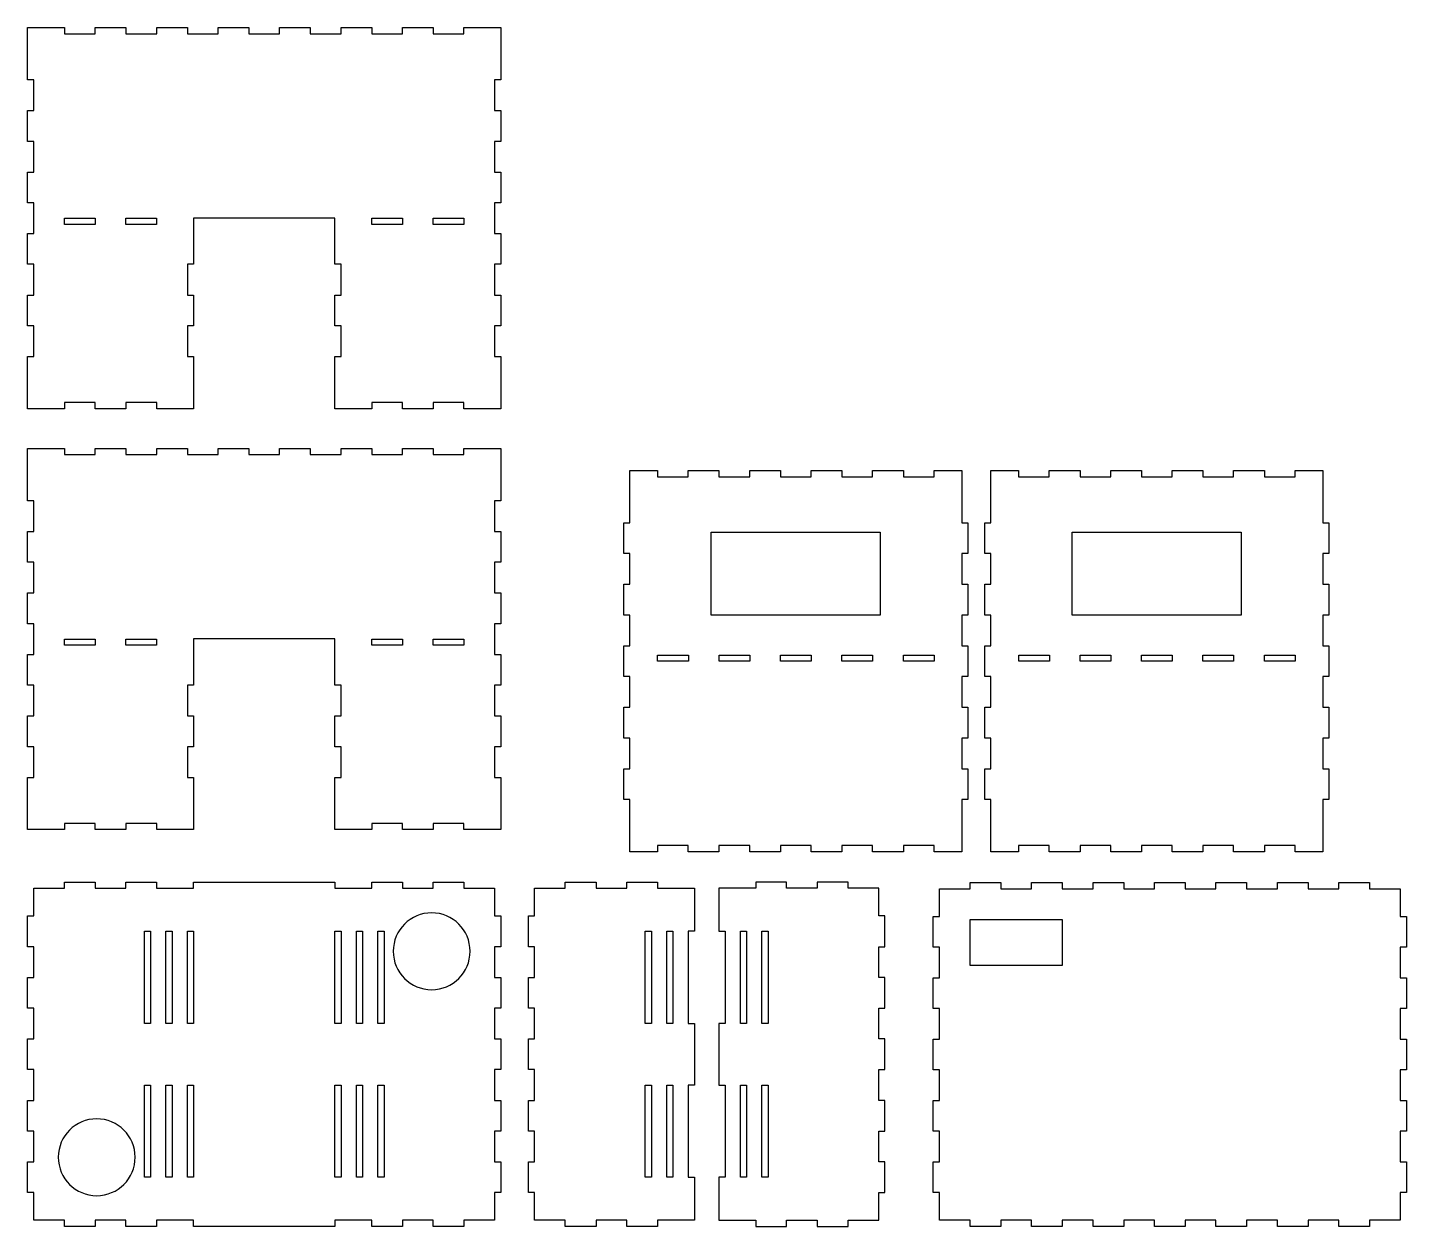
# Model space of a CAD drawing. Header units: millimetres. Extents: x 10 to 459, y -400 to -10.
import ezdxf

# ---------------------------------------------------------------- set-up
doc = ezdxf.new("R2010")
doc.units = ezdxf.units.MM
doc.header["$MEASUREMENT"] = 0
doc.layers.add('Layer 1', color=7, linetype='Continuous', lineweight=0)

msp = doc.modelspace()

# ---------------------------------------------------------------- linework, layer by layer
at = {"layer": 'Layer 1', "color": 240, "lineweight": 25, "true_color": 0xed2224}
for points in [[(161.99, -27), (161.99, -36.99), (164, -36.99), (164, -47.01), (161.99, -47.01), (161.99, -56.99), (164, -56.99), (164, -67.01), (161.99, -67.01), (161.99, -76.99), (164, -76.99), (164, -87.01), (161.99, -87.01), (161.99, -96.99), (164, -96.99), (164, -107.01), (161.99, -107.01), (161.99, -117), (164, -117), (164, -134), (152.01, -134), (152.01, -131.99), (141.99, -131.99), (141.99, -134), (132.01, -134), (132.01, -131.99), (121.99, -131.99), (121.99, -134), (110, -134), (110, -117), (112.01, -117), (112.01, -107.01), (110, -107.01), (110, -96.99), (112.01, -96.99), (112.01, -87.01), (110, -87.01), (110, -71.98), (64, -71.98), (64, -87.01), (61.99, -87.01), (61.99, -96.99), (64, -96.99), (64, -107.01), (61.99, -107.01), (61.99, -117), (64, -117), (64, -134), (52.01, -134), (52.01, -131.99), (41.99, -131.99), (41.99, -134), (32.01, -134), (32.01, -131.99), (22.03, -131.99), (22.03, -134), (10, -134), (10, -117), (12.01, -117), (12.01, -107.01), (10, -107.01), (10, -96.99), (12.01, -96.99), (12.01, -87.01), (10, -87.01), (10, -76.99), (12.01, -76.99), (12.01, -67.01), (10, -67.01), (10, -56.99), (12.01, -56.99), (12.01, -47.01), (10, -47.01), (10, -36.99), (12.01, -36.99), (12.01, -27), (10, -27), (10, -10), (22.03, -10), (22.03, -12.01), (32.01, -12.01), (32.01, -10), (41.99, -10), (41.99, -12.01), (52.01, -12.01), (52.01, -10), (61.99, -10), (61.99, -12.01), (72.01, -12.01), (72.01, -10), (81.99, -10), (81.99, -12.01), (92.01, -12.01), (92.01, -10), (101.99, -10), (101.99, -12.01), (112.01, -12.01), (112.01, -10), (121.99, -10), (121.99, -12.01), (132.01, -12.01), (132.01, -10), (141.99, -10), (141.99, -12.01), (152.01, -12.01), (152.01, -10), (164, -10), (164, -27)], [(22, -72), (31.98, -72), (31.98, -74.01), (22, -74.01)], [(42, -72), (51.99, -72), (51.99, -74.01), (42, -74.01)], [(122.01, -72), (132, -72), (132, -74.01), (122.01, -74.01)], [(142.02, -72), (152, -72), (152, -74.01), (142.02, -74.01)], [(161.99, -163.91), (161.99, -173.89), (164, -173.89), (164, -183.91), (161.99, -183.91), (161.99, -193.9), (164, -193.9), (164, -203.92), (161.99, -203.92), (161.99, -213.9), (164, -213.9), (164, -223.92), (161.99, -223.92), (161.99, -233.9), (164, -233.9), (164, -243.92), (161.99, -243.92), (161.99, -253.9), (164, -253.9), (164, -270.91), (152.01, -270.91), (152.01, -268.9), (141.99, -268.9), (141.99, -270.91), (132.01, -270.91), (132.01, -268.9), (121.99, -268.9), (121.99, -270.91), (110, -270.91), (110, -253.9), (112.01, -253.9), (112.01, -243.92), (110, -243.92), (110, -233.9), (112.01, -233.9), (112.01, -223.92), (110, -223.92), (110, -208.89), (64, -208.89), (64, -223.92), (61.99, -223.92), (61.99, -233.9), (64, -233.9), (64, -243.92), (61.99, -243.92), (61.99, -253.9), (64, -253.9), (64, -270.91), (52.01, -270.91), (52.01, -268.9), (41.99, -268.9), (41.99, -270.91), (32.01, -270.91), (32.01, -268.9), (22.03, -268.9), (22.03, -270.91), (10, -270.91), (10, -253.9), (12.01, -253.9), (12.01, -243.92), (10, -243.92), (10, -233.9), (12.01, -233.9), (12.01, -223.92), (10, -223.92), (10, -213.9), (12.01, -213.9), (12.01, -203.92), (10, -203.92), (10, -193.9), (12.01, -193.9), (12.01, -183.91), (10, -183.91), (10, -173.89), (12.01, -173.89), (12.01, -163.91), (10, -163.91), (10, -146.91), (22.03, -146.91), (22.03, -148.92), (32.01, -148.92), (32.01, -146.91), (41.99, -146.91), (41.99, -148.92), (52.01, -148.92), (52.01, -146.91), (61.99, -146.91), (61.99, -148.92), (72.01, -148.92), (72.01, -146.91), (81.99, -146.91), (81.99, -148.92), (92.01, -148.92), (92.01, -146.91), (101.99, -146.91), (101.99, -148.92), (112.01, -148.92), (112.01, -146.91), (121.99, -146.91), (121.99, -148.92), (132.01, -148.92), (132.01, -146.91), (141.99, -146.91), (141.99, -148.92), (152.01, -148.92), (152.01, -146.91), (164, -146.91), (164, -163.91)], [(232.5, -174.11), (287.5, -174.11), (287.5, -201.11), (232.5, -201.11)], [(349.99, -174.11), (404.99, -174.11), (404.99, -201.11), (349.99, -201.11)], [(22, -208.91), (31.98, -208.91), (31.98, -210.92), (22, -210.92)], [(42, -208.91), (51.99, -208.91), (51.99, -210.92), (42, -210.92)], [(122.01, -208.91), (132, -208.91), (132, -210.92), (122.01, -210.92)], [(142.02, -208.91), (152, -208.91), (152, -210.92), (142.02, -210.92)], [(215.04, -214.12), (225.03, -214.12), (225.03, -216.13), (215.04, -216.13)], [(235.01, -214.12), (244.99, -214.12), (244.99, -216.13), (235.01, -216.13)], [(255.01, -214.12), (265, -214.12), (265, -216.13), (255.01, -216.13)], [(275.01, -214.12), (285, -214.12), (285, -216.13), (275.01, -216.13)], [(295.02, -214.12), (305, -214.12), (305, -216.13), (295.02, -216.13)], [(332.53, -214.12), (342.52, -214.12), (342.52, -216.13), (332.53, -216.13)], [(352.5, -214.12), (362.49, -214.12), (362.49, -216.13), (352.5, -216.13)], [(372.5, -214.12), (382.49, -214.12), (382.49, -216.13), (372.5, -216.13)], [(392.51, -214.12), (402.49, -214.12), (402.49, -216.13), (392.51, -216.13)], [(412.51, -214.12), (422.49, -214.12), (422.49, -216.13), (412.51, -216.13)], [(162, -308.98), (162, -318.98), (164, -318.98), (164, -328.98), (162, -328.98), (162, -338.98), (164, -338.98), (164, -348.98), (162, -348.98), (162, -358.98), (164, -358.98), (164, -368.98), (162, -368.98), (162, -378.98), (164, -378.98), (164, -388.98), (162, -388.98), (162, -397.98), (152, -397.98), (152, -399.98), (142, -399.98), (142, -397.98), (132, -397.98), (132, -399.98), (122, -399.98), (122, -397.98), (110, -397.98), (110, -399.98), (64, -399.98), (64, -397.98), (52, -397.98), (52, -399.98), (42, -399.98), (42, -397.98), (32, -397.98), (32, -399.98), (22, -399.98), (22, -397.98), (12, -397.98), (12, -388.98), (10, -388.98), (10, -378.98), (12, -378.98), (12, -368.98), (10, -368.98), (10, -358.98), (12, -358.98), (12, -348.98), (10, -348.98), (10, -338.98), (12, -338.98), (12, -328.98), (10, -328.98), (10, -318.98), (12, -318.98), (12, -308.98), (10, -308.98), (10, -298.98), (12, -298.98), (12, -289.98), (22, -289.98), (22, -287.98), (32, -287.98), (32, -289.98), (42, -289.98), (42, -287.98), (52, -287.98), (52, -289.98), (64, -289.98), (64, -287.98), (110, -287.98), (110, -289.98), (122, -289.98), (122, -287.98), (132, -287.98), (132, -289.98), (142, -289.98), (142, -287.98), (152, -287.98), (152, -289.98), (162, -289.98), (162, -298.98), (164, -298.98), (164, -308.98)], [(175, -378.98), (175, -368.98), (173, -368.98), (173, -358.98), (175, -358.98), (175, -348.98), (173, -348.98), (173, -338.98), (175, -338.98), (175, -328.98), (173, -328.98), (173, -318.98), (175, -318.98), (175, -308.98), (173, -308.98), (173, -298.98), (175, -298.98), (175, -289.98), (185, -289.98), (185, -287.98), (195, -287.98), (195, -289.98), (205, -289.98), (205, -287.98), (215, -287.98), (215, -289.98), (227, -289.98), (227, -303.98), (225, -303.98), (225, -333.98), (227, -333.98), (227, -353.98), (225, -353.98), (225, -383.98), (227, -383.98), (227, -397.98), (215, -397.98), (215, -399.98), (205, -399.98), (205, -397.98), (195, -397.98), (195, -399.98), (185, -399.98), (185, -397.98), (175, -397.98), (175, -388.98), (173, -388.98), (173, -378.98)], [(287, -378.98), (287, -368.98), (289, -368.98), (289, -358.98), (287, -358.98), (287, -348.98), (289, -348.98), (289, -338.98), (287, -338.98), (287, -328.98), (289, -328.98), (289, -318.98), (287, -318.98), (287, -308.98), (289, -308.98), (289, -298.98), (287, -298.98), (287, -289.98), (277, -289.98), (277, -287.98), (267, -287.98), (267, -289.98), (257, -289.98), (257, -287.98), (247, -287.98), (247, -289.98), (235, -289.98), (235, -303.98), (237, -303.98), (237, -333.98), (235, -333.98), (235, -353.98), (237, -353.98), (237, -383.98), (235, -383.98), (235, -397.98), (247, -397.98), (247, -399.98), (257, -399.98), (257, -397.98), (267, -397.98), (267, -399.98), (277, -399.98), (277, -397.98), (287, -397.98), (287, -388.98), (289, -388.98), (289, -378.98)], [(316.75, -300.14), (346.73, -300.14), (346.73, -315.14), (316.75, -315.14)], [(50, -303.98), (50, -333.98), (48, -333.98), (48, -303.98)], [(57, -303.98), (57, -333.98), (55, -333.98), (55, -303.98)], [(64, -303.98), (64, -333.98), (62, -333.98), (62, -303.98)], [(112, -303.98), (112, -333.98), (110, -333.98), (110, -303.98)], [(119, -303.98), (119, -333.98), (117, -333.98), (117, -303.98)], [(126, -303.98), (126, -333.98), (124, -333.98), (124, -303.98)], [(213, -303.98), (213, -333.98), (211, -333.98), (211, -303.98)], [(220, -303.98), (220, -333.98), (218, -333.98), (218, -303.98)], [(244, -303.98), (244, -333.98), (242, -333.98), (242, -303.98)], [(251, -303.98), (251, -333.98), (249, -333.98), (249, -303.98)], [(50, -353.98), (50, -383.98), (48, -383.98), (48, -353.98)], [(57, -353.98), (57, -383.98), (55, -383.98), (55, -353.98)], [(64, -353.98), (64, -383.98), (62, -383.98), (62, -353.98)], [(112, -353.98), (112, -383.98), (110, -383.98), (110, -353.98)], [(119, -353.98), (119, -383.98), (117, -383.98), (117, -353.98)], [(126, -353.98), (126, -383.98), (124, -383.98), (124, -353.98)], [(213, -353.98), (213, -383.98), (211, -383.98), (211, -353.98)], [(220, -353.98), (220, -383.98), (218, -383.98), (218, -353.98)], [(244, -353.98), (244, -383.98), (242, -383.98), (242, -353.98)], [(251, -353.98), (251, -383.98), (249, -383.98), (249, -353.98)]]:
    msp.add_lwpolyline(points, close=True, dxfattribs=at)
for points, knots in [([(206, -154.11), (206, -154.11), (206, -171.11), (206, -171.11), (206, -171.11), (204, -171.11), (204, -171.11), (204, -171.11), (204, -181.11), (204, -181.11), (204, -181.11), (206, -181.11), (206, -181.11), (206, -181.11), (206, -191.11), (206, -191.11), (206, -191.11), (204, -191.11), (204, -191.11), (204, -191.11), (204, -201.11), (204, -201.11), (204, -201.11), (206, -201.11), (206, -201.11), (206, -201.11), (206, -211.11), (206, -211.11), (206, -211.11), (204, -211.11), (204, -211.11), (204, -211.11), (204, -221.11), (204, -221.11), (204, -221.11), (206, -221.11), (206, -221.11), (206, -221.11), (206, -231.11), (206, -231.11), (206, -231.11), (204, -231.11), (204, -231.11), (204, -231.11), (204, -241.11), (204, -241.11), (204, -241.11), (206, -241.11), (206, -241.11), (206, -241.11), (206, -251.11), (206, -251.11), (206, -251.11), (204, -251.11), (204, -251.11), (204, -251.11), (204, -261.11), (204, -261.11), (204, -261.11), (206, -261.11), (206, -261.11), (206, -261.11), (206, -271.11), (206, -271.11), (206, -271.11), (206, -278.11), (206, -278.11), (206, -278.11), (215, -278.11), (215, -278.11), (215, -278.11), (215, -276.11), (215, -276.11), (215, -276.11), (225, -276.11), (225, -276.11), (225, -276.11), (225, -278.11), (225, -278.11), (225, -278.11), (235, -278.11), (235, -278.11), (235, -278.11), (235, -276.11), (235, -276.11), (235, -276.11), (245, -276.11), (245, -276.11), (245, -276.11), (245, -278.11), (245, -278.11), (245, -278.11), (255, -278.11), (255, -278.11), (255, -278.11), (255, -276.11), (255, -276.11), (255, -276.11), (265, -276.11), (265, -276.11), (265, -276.11), (265, -278.11), (265, -278.11), (265, -278.11), (275, -278.11), (275, -278.11), (275, -278.11), (275, -276.11), (275, -276.11), (275, -276.11), (285, -276.11), (285, -276.11), (285, -276.11), (285, -278.11), (285, -278.11), (285, -278.11), (295, -278.11), (295, -278.11), (295, -278.11), (295, -276.11), (295, -276.11), (295, -276.11), (305, -276.11), (305, -276.11), (305, -276.11), (305, -278.11), (305, -278.11), (305, -278.11), (314, -278.11), (314, -278.11), (314, -278.11), (314, -261.11), (314, -261.11), (314, -261.11), (316, -261.11), (316, -261.11), (316, -261.11), (316, -251.11), (316, -251.11), (316, -251.11), (314, -251.11), (314, -251.11), (314, -251.11), (314, -241.11), (314, -241.11), (314, -241.11), (316, -241.11), (316, -241.11), (316, -241.11), (316, -231.11), (316, -231.11), (316, -231.11), (314, -231.11), (314, -231.11), (314, -231.11), (314, -221.11), (314, -221.11), (314, -221.11), (316, -221.11), (316, -221.11), (316, -221.11), (316, -211.11), (316, -211.11), (316, -211.11), (314, -211.11), (314, -211.11), (314, -211.11), (314, -201.11), (314, -201.11), (314, -201.11), (316, -201.11), (316, -201.11), (316, -201.11), (316, -191.11), (316, -191.11), (316, -191.11), (314, -191.11), (314, -191.11), (314, -191.11), (314, -181.11), (314, -181.11), (314, -181.11), (316, -181.11), (316, -181.11), (316, -181.11), (316, -171.11), (316, -171.11), (316, -171.11), (314, -171.11), (314, -171.11), (314, -171.11), (314, -161.11), (314, -161.11), (314, -161.11), (314, -154.11), (314, -154.11), (314, -154.11), (305, -154.11), (305, -154.11), (305, -154.11), (305, -156.11), (305, -156.11), (305, -156.11), (295, -156.11), (295, -156.11), (295, -156.11), (295, -154.11), (295, -154.11), (295, -154.11), (285, -154.11), (285, -154.11), (285, -154.11), (285, -156.11), (285, -156.11), (285, -156.11), (275, -156.11), (275, -156.11), (275, -156.11), (275, -154.11), (275, -154.11), (275, -154.11), (265, -154.11), (265, -154.11), (265, -154.11), (265, -156.11), (265, -156.11), (265, -156.11), (255, -156.11), (255, -156.11), (255, -156.11), (255, -154.11), (255, -154.11), (255, -154.11), (245, -154.11), (245, -154.11), (245, -154.11), (245, -156.11), (245, -156.11), (245, -156.11), (235, -156.11), (235, -156.11), (235, -156.11), (235, -154.11), (235, -154.11), (235, -154.11), (225, -154.11), (225, -154.11), (225, -154.11), (225, -156.11), (225, -156.11), (225, -156.11), (215, -156.11), (215, -156.11), (215, -156.11), (215, -154.11), (215, -154.11), (215, -154.11), (206, -154.11), (206, -154.11)], [0, 0, 0, 0, 1, 1, 1, 2, 2, 2, 3, 3, 3, 4, 4, 4, 5, 5, 5, 6, 6, 6, 7, 7, 7, 8, 8, 8, 9, 9, 9, 10, 10, 10, 11, 11, 11, 12, 12, 12, 13, 13, 13, 14, 14, 14, 15, 15, 15, 16, 16, 16, 17, 17, 17, 18, 18, 18, 19, 19, 19, 20, 20, 20, 21, 21, 21, 22, 22, 22, 23, 23, 23, 24, 24, 24, 25, 25, 25, 26, 26, 26, 27, 27, 27, 28, 28, 28, 29, 29, 29, 30, 30, 30, 31, 31, 31, 32, 32, 32, 33, 33, 33, 34, 34, 34, 35, 35, 35, 36, 36, 36, 37, 37, 37, 38, 38, 38, 39, 39, 39, 40, 40, 40, 41, 41, 41, 42, 42, 42, 43, 43, 43, 44, 44, 44, 45, 45, 45, 46, 46, 46, 47, 47, 47, 48, 48, 48, 49, 49, 49, 50, 50, 50, 51, 51, 51, 52, 52, 52, 53, 53, 53, 54, 54, 54, 55, 55, 55, 56, 56, 56, 57, 57, 57, 58, 58, 58, 59, 59, 59, 60, 60, 60, 61, 61, 61, 62, 62, 62, 63, 63, 63, 64, 64, 64, 65, 65, 65, 66, 66, 66, 67, 67, 67, 68, 68, 68, 69, 69, 69, 70, 70, 70, 71, 71, 71, 72, 72, 72, 73, 73, 73, 74, 74, 74, 75, 75, 75, 76, 76, 76, 77, 77, 77, 78, 78, 78, 79, 79, 79, 80, 80, 80, 81, 81, 81, 82, 82, 82, 83, 83, 83, 84, 84, 84, 85, 85, 85, 86, 86, 86, 86]), ([(323.49, -154.11), (323.49, -154.11), (323.49, -171.11), (323.49, -171.11), (323.49, -171.11), (321.49, -171.11), (321.49, -171.11), (321.49, -171.11), (321.49, -181.11), (321.49, -181.11), (321.49, -181.11), (323.49, -181.11), (323.49, -181.11), (323.49, -181.11), (323.49, -191.11), (323.49, -191.11), (323.49, -191.11), (321.49, -191.11), (321.49, -191.11), (321.49, -191.11), (321.49, -201.11), (321.49, -201.11), (321.49, -201.11), (323.49, -201.11), (323.49, -201.11), (323.49, -201.11), (323.49, -211.11), (323.49, -211.11), (323.49, -211.11), (321.49, -211.11), (321.49, -211.11), (321.49, -211.11), (321.49, -221.11), (321.49, -221.11), (321.49, -221.11), (323.49, -221.11), (323.49, -221.11), (323.49, -221.11), (323.49, -231.11), (323.49, -231.11), (323.49, -231.11), (321.49, -231.11), (321.49, -231.11), (321.49, -231.11), (321.49, -241.11), (321.49, -241.11), (321.49, -241.11), (323.49, -241.11), (323.49, -241.11), (323.49, -241.11), (323.49, -251.11), (323.49, -251.11), (323.49, -251.11), (321.49, -251.11), (321.49, -251.11), (321.49, -251.11), (321.49, -261.11), (321.49, -261.11), (321.49, -261.11), (323.49, -261.11), (323.49, -261.11), (323.49, -261.11), (323.49, -271.11), (323.49, -271.11), (323.49, -271.11), (323.49, -278.11), (323.49, -278.11), (323.49, -278.11), (332.49, -278.11), (332.49, -278.11), (332.49, -278.11), (332.49, -276.11), (332.49, -276.11), (332.49, -276.11), (342.49, -276.11), (342.49, -276.11), (342.49, -276.11), (342.49, -278.11), (342.49, -278.11), (342.49, -278.11), (352.49, -278.11), (352.49, -278.11), (352.49, -278.11), (352.49, -276.11), (352.49, -276.11), (352.49, -276.11), (362.49, -276.11), (362.49, -276.11), (362.49, -276.11), (362.49, -278.11), (362.49, -278.11), (362.49, -278.11), (372.49, -278.11), (372.49, -278.11), (372.49, -278.11), (372.49, -276.11), (372.49, -276.11), (372.49, -276.11), (382.49, -276.11), (382.49, -276.11), (382.49, -276.11), (382.49, -278.11), (382.49, -278.11), (382.49, -278.11), (392.49, -278.11), (392.49, -278.11), (392.49, -278.11), (392.49, -276.11), (392.49, -276.11), (392.49, -276.11), (402.49, -276.11), (402.49, -276.11), (402.49, -276.11), (402.49, -278.11), (402.49, -278.11), (402.49, -278.11), (412.49, -278.11), (412.49, -278.11), (412.49, -278.11), (412.49, -276.11), (412.49, -276.11), (412.49, -276.11), (422.49, -276.11), (422.49, -276.11), (422.49, -276.11), (422.49, -278.11), (422.49, -278.11), (422.49, -278.11), (431.49, -278.11), (431.49, -278.11), (431.49, -278.11), (431.49, -261.11), (431.49, -261.11), (431.49, -261.11), (433.49, -261.11), (433.49, -261.11), (433.49, -261.11), (433.49, -251.11), (433.49, -251.11), (433.49, -251.11), (431.49, -251.11), (431.49, -251.11), (431.49, -251.11), (431.49, -241.11), (431.49, -241.11), (431.49, -241.11), (433.49, -241.11), (433.49, -241.11), (433.49, -241.11), (433.49, -231.11), (433.49, -231.11), (433.49, -231.11), (431.49, -231.11), (431.49, -231.11), (431.49, -231.11), (431.49, -221.11), (431.49, -221.11), (431.49, -221.11), (433.49, -221.11), (433.49, -221.11), (433.49, -221.11), (433.49, -211.11), (433.49, -211.11), (433.49, -211.11), (431.49, -211.11), (431.49, -211.11), (431.49, -211.11), (431.49, -201.11), (431.49, -201.11), (431.49, -201.11), (433.49, -201.11), (433.49, -201.11), (433.49, -201.11), (433.49, -191.11), (433.49, -191.11), (433.49, -191.11), (431.49, -191.11), (431.49, -191.11), (431.49, -191.11), (431.49, -181.11), (431.49, -181.11), (431.49, -181.11), (433.49, -181.11), (433.49, -181.11), (433.49, -181.11), (433.49, -171.11), (433.49, -171.11), (433.49, -171.11), (431.49, -171.11), (431.49, -171.11), (431.49, -171.11), (431.49, -161.11), (431.49, -161.11), (431.49, -161.11), (431.49, -154.11), (431.49, -154.11), (431.49, -154.11), (422.49, -154.11), (422.49, -154.11), (422.49, -154.11), (422.49, -156.11), (422.49, -156.11), (422.49, -156.11), (412.49, -156.11), (412.49, -156.11), (412.49, -156.11), (412.49, -154.11), (412.49, -154.11), (412.49, -154.11), (402.49, -154.11), (402.49, -154.11), (402.49, -154.11), (402.49, -156.11), (402.49, -156.11), (402.49, -156.11), (392.49, -156.11), (392.49, -156.11), (392.49, -156.11), (392.49, -154.11), (392.49, -154.11), (392.49, -154.11), (382.49, -154.11), (382.49, -154.11), (382.49, -154.11), (382.49, -156.11), (382.49, -156.11), (382.49, -156.11), (372.49, -156.11), (372.49, -156.11), (372.49, -156.11), (372.49, -154.11), (372.49, -154.11), (372.49, -154.11), (362.49, -154.11), (362.49, -154.11), (362.49, -154.11), (362.49, -156.11), (362.49, -156.11), (362.49, -156.11), (352.49, -156.11), (352.49, -156.11), (352.49, -156.11), (352.49, -154.11), (352.49, -154.11), (352.49, -154.11), (342.49, -154.11), (342.49, -154.11), (342.49, -154.11), (342.49, -156.11), (342.49, -156.11), (342.49, -156.11), (332.49, -156.11), (332.49, -156.11), (332.49, -156.11), (332.49, -154.11), (332.49, -154.11), (332.49, -154.11), (323.49, -154.11), (323.49, -154.11)], [0, 0, 0, 0, 1, 1, 1, 2, 2, 2, 3, 3, 3, 4, 4, 4, 5, 5, 5, 6, 6, 6, 7, 7, 7, 8, 8, 8, 9, 9, 9, 10, 10, 10, 11, 11, 11, 12, 12, 12, 13, 13, 13, 14, 14, 14, 15, 15, 15, 16, 16, 16, 17, 17, 17, 18, 18, 18, 19, 19, 19, 20, 20, 20, 21, 21, 21, 22, 22, 22, 23, 23, 23, 24, 24, 24, 25, 25, 25, 26, 26, 26, 27, 27, 27, 28, 28, 28, 29, 29, 29, 30, 30, 30, 31, 31, 31, 32, 32, 32, 33, 33, 33, 34, 34, 34, 35, 35, 35, 36, 36, 36, 37, 37, 37, 38, 38, 38, 39, 39, 39, 40, 40, 40, 41, 41, 41, 42, 42, 42, 43, 43, 43, 44, 44, 44, 45, 45, 45, 46, 46, 46, 47, 47, 47, 48, 48, 48, 49, 49, 49, 50, 50, 50, 51, 51, 51, 52, 52, 52, 53, 53, 53, 54, 54, 54, 55, 55, 55, 56, 56, 56, 57, 57, 57, 58, 58, 58, 59, 59, 59, 60, 60, 60, 61, 61, 61, 62, 62, 62, 63, 63, 63, 64, 64, 64, 65, 65, 65, 66, 66, 66, 67, 67, 67, 68, 68, 68, 69, 69, 69, 70, 70, 70, 71, 71, 71, 72, 72, 72, 73, 73, 73, 74, 74, 74, 75, 75, 75, 76, 76, 76, 77, 77, 77, 78, 78, 78, 79, 79, 79, 80, 80, 80, 81, 81, 81, 82, 82, 82, 83, 83, 83, 84, 84, 84, 85, 85, 85, 86, 86, 86, 86]), ([(306.73, -290.12), (306.73, -290.12), (306.73, -299.12), (306.73, -299.12), (306.73, -299.12), (304.72, -299.12), (304.72, -299.12), (304.72, -299.12), (304.72, -309.1), (304.72, -309.1), (304.72, -309.1), (306.73, -309.1), (306.73, -309.1), (306.73, -309.1), (306.73, -319.09), (306.73, -319.09), (306.73, -319.09), (304.72, -319.09), (304.72, -319.09), (304.72, -319.09), (304.72, -329.07), (304.72, -329.07), (304.72, -329.07), (306.73, -329.07), (306.73, -329.07), (306.73, -329.07), (306.73, -339.05), (306.73, -339.05), (306.73, -339.05), (304.72, -339.05), (304.72, -339.05), (304.72, -339.05), (304.72, -349.04), (304.72, -349.04), (304.72, -349.04), (306.73, -349.04), (306.73, -349.04), (306.73, -349.04), (306.73, -359.02), (306.73, -359.02), (306.73, -359.02), (304.72, -359.02), (304.72, -359.02), (304.72, -359.02), (304.72, -369), (304.72, -369), (304.72, -369), (306.73, -369), (306.73, -369), (306.73, -369), (306.73, -378.99), (306.73, -378.99), (306.73, -378.99), (304.72, -378.99), (304.72, -378.99), (304.72, -378.99), (304.72, -388.97), (304.72, -388.97), (304.72, -388.97), (306.73, -388.97), (306.73, -388.97), (306.73, -388.97), (306.73, -397.97), (306.73, -397.97), (306.73, -397.97), (316.73, -397.97), (316.73, -397.97), (316.73, -397.97), (316.73, -399.98), (316.73, -399.98), (316.73, -399.98), (326.73, -399.98), (326.73, -399.98), (326.73, -399.98), (326.73, -397.97), (326.73, -397.97), (326.73, -397.97), (336.72, -397.97), (336.72, -397.97), (336.72, -397.97), (336.72, -399.98), (336.72, -399.98), (336.72, -399.98), (346.72, -399.98), (346.72, -399.98), (346.72, -399.98), (346.72, -397.97), (346.72, -397.97), (346.72, -397.97), (356.72, -397.97), (356.72, -397.97), (356.72, -397.97), (356.72, -399.98), (356.72, -399.98), (356.72, -399.98), (366.72, -399.98), (366.72, -399.98), (366.72, -399.98), (366.72, -397.97), (366.72, -397.97), (366.72, -397.97), (376.72, -397.97), (376.72, -397.97), (376.72, -397.97), (376.72, -399.98), (376.72, -399.98), (376.72, -399.98), (386.72, -399.98), (386.72, -399.98), (386.72, -399.98), (386.72, -397.97), (386.72, -397.97), (386.72, -397.97), (396.71, -397.97), (396.71, -397.97), (396.71, -397.97), (396.71, -399.98), (396.71, -399.98), (396.71, -399.98), (406.71, -399.98), (406.71, -399.98), (406.71, -399.98), (406.71, -397.97), (406.71, -397.97), (406.71, -397.97), (416.71, -397.97), (416.71, -397.97), (416.71, -397.97), (416.71, -399.98), (416.71, -399.98), (416.71, -399.98), (426.71, -399.98), (426.71, -399.98), (426.71, -399.98), (426.71, -397.97), (426.71, -397.97), (426.71, -397.97), (436.71, -397.97), (436.71, -397.97), (436.71, -397.97), (436.71, -399.98), (436.71, -399.98), (436.71, -399.98), (446.7, -399.98), (446.7, -399.98), (446.7, -399.98), (446.7, -397.97), (446.7, -397.97), (446.7, -397.97), (456.7, -397.97), (456.7, -397.97), (456.7, -397.97), (456.7, -388.97), (456.7, -388.97), (456.7, -388.97), (458.72, -388.97), (458.72, -388.97), (458.72, -388.97), (458.72, -378.99), (458.72, -378.99), (458.72, -378.99), (456.7, -378.99), (456.7, -378.99), (456.7, -378.99), (456.7, -369), (456.7, -369), (456.7, -369), (458.72, -369), (458.72, -369), (458.72, -369), (458.72, -359.02), (458.72, -359.02), (458.72, -359.02), (456.7, -359.02), (456.7, -359.02), (456.7, -359.02), (456.7, -349.04), (456.7, -349.04), (456.7, -349.04), (458.72, -349.04), (458.72, -349.04), (458.72, -349.04), (458.72, -339.05), (458.72, -339.05), (458.72, -339.05), (456.7, -339.05), (456.7, -339.05), (456.7, -339.05), (456.7, -329.07), (456.7, -329.07), (456.7, -329.07), (458.72, -329.07), (458.72, -329.07), (458.72, -329.07), (458.72, -319.09), (458.72, -319.09), (458.72, -319.09), (456.7, -319.09), (456.7, -319.09), (456.7, -319.09), (456.7, -309.1), (456.7, -309.1), (456.7, -309.1), (458.72, -309.1), (458.72, -309.1), (458.72, -309.1), (458.72, -299.12), (458.72, -299.12), (458.72, -299.12), (456.7, -299.12), (456.7, -299.12), (456.7, -299.12), (456.7, -290.12), (456.7, -290.12), (456.7, -290.12), (446.7, -290.12), (446.7, -290.12), (446.7, -290.12), (446.7, -288.11), (446.7, -288.11), (446.7, -288.11), (436.71, -288.11), (436.71, -288.11), (436.71, -288.11), (436.71, -290.12), (436.71, -290.12), (436.71, -290.12), (426.71, -290.12), (426.71, -290.12), (426.71, -290.12), (426.71, -288.11), (426.71, -288.11), (426.71, -288.11), (416.71, -288.11), (416.71, -288.11), (416.71, -288.11), (416.71, -290.12), (416.71, -290.12), (416.71, -290.12), (406.71, -290.12), (406.71, -290.12), (406.71, -290.12), (406.71, -288.11), (406.71, -288.11), (406.71, -288.11), (396.71, -288.11), (396.71, -288.11), (396.71, -288.11), (396.71, -290.12), (396.71, -290.12), (396.71, -290.12), (386.72, -290.12), (386.72, -290.12), (386.72, -290.12), (386.72, -288.11), (386.72, -288.11), (386.72, -288.11), (376.72, -288.11), (376.72, -288.11), (376.72, -288.11), (376.72, -290.12), (376.72, -290.12), (376.72, -290.12), (366.72, -290.12), (366.72, -290.12), (366.72, -290.12), (366.72, -288.11), (366.72, -288.11), (366.72, -288.11), (356.72, -288.11), (356.72, -288.11), (356.72, -288.11), (356.72, -290.12), (356.72, -290.12), (356.72, -290.12), (346.72, -290.12), (346.72, -290.12), (346.72, -290.12), (346.72, -288.11), (346.72, -288.11), (346.72, -288.11), (336.72, -288.11), (336.72, -288.11), (336.72, -288.11), (336.72, -290.12), (336.72, -290.12), (336.72, -290.12), (326.73, -290.12), (326.73, -290.12), (326.73, -290.12), (326.73, -288.11), (326.73, -288.11), (326.73, -288.11), (316.73, -288.11), (316.73, -288.11), (316.73, -288.11), (316.73, -290.12), (316.73, -290.12), (316.73, -290.12), (306.73, -290.12), (306.73, -290.12)], [0, 0, 0, 0, 1, 1, 1, 2, 2, 2, 3, 3, 3, 4, 4, 4, 5, 5, 5, 6, 6, 6, 7, 7, 7, 8, 8, 8, 9, 9, 9, 10, 10, 10, 11, 11, 11, 12, 12, 12, 13, 13, 13, 14, 14, 14, 15, 15, 15, 16, 16, 16, 17, 17, 17, 18, 18, 18, 19, 19, 19, 20, 20, 20, 21, 21, 21, 22, 22, 22, 23, 23, 23, 24, 24, 24, 25, 25, 25, 26, 26, 26, 27, 27, 27, 28, 28, 28, 29, 29, 29, 30, 30, 30, 31, 31, 31, 32, 32, 32, 33, 33, 33, 34, 34, 34, 35, 35, 35, 36, 36, 36, 37, 37, 37, 38, 38, 38, 39, 39, 39, 40, 40, 40, 41, 41, 41, 42, 42, 42, 43, 43, 43, 44, 44, 44, 45, 45, 45, 46, 46, 46, 47, 47, 47, 48, 48, 48, 49, 49, 49, 50, 50, 50, 51, 51, 51, 52, 52, 52, 53, 53, 53, 54, 54, 54, 55, 55, 55, 56, 56, 56, 57, 57, 57, 58, 58, 58, 59, 59, 59, 60, 60, 60, 61, 61, 61, 62, 62, 62, 63, 63, 63, 64, 64, 64, 65, 65, 65, 66, 66, 66, 67, 67, 67, 68, 68, 68, 69, 69, 69, 70, 70, 70, 71, 71, 71, 72, 72, 72, 73, 73, 73, 74, 74, 74, 75, 75, 75, 76, 76, 76, 77, 77, 77, 78, 78, 78, 79, 79, 79, 80, 80, 80, 81, 81, 81, 82, 82, 82, 83, 83, 83, 84, 84, 84, 85, 85, 85, 86, 86, 86, 87, 87, 87, 88, 88, 88, 89, 89, 89, 90, 90, 90, 91, 91, 91, 92, 92, 92, 93, 93, 93, 94, 94, 94, 95, 95, 95, 96, 96, 96, 97, 97, 97, 98, 98, 98, 99, 99, 99, 100, 100, 100, 100]), ([(141.5, -322.98), (141.5, -322.98), (141.5, -322.98), (141.5, -322.98), (134.6, -322.98), (129, -317.38), (129, -310.48), (129, -310.48), (129, -310.48), (129, -310.48), (129, -303.58), (134.6, -297.98), (141.5, -297.98), (141.5, -297.98), (141.5, -297.98), (141.5, -297.98), (148.4, -297.98), (154, -303.58), (154, -310.48), (154, -310.48), (154, -310.48), (154, -310.48), (154, -317.38), (148.4, -322.98), (141.5, -322.98)], [0, 0, 0, 0, 1, 1, 1, 2, 2, 2, 3, 3, 3, 4, 4, 4, 5, 5, 5, 6, 6, 6, 7, 7, 7, 8, 8, 8, 8]), ([(32.5, -389.98), (32.5, -389.98), (32.5, -389.98), (32.5, -389.98), (25.6, -389.98), (20, -384.38), (20, -377.48), (20, -377.48), (20, -377.48), (20, -377.48), (20, -370.58), (25.6, -364.98), (32.5, -364.98), (32.5, -364.98), (32.5, -364.98), (32.5, -364.98), (39.4, -364.98), (45, -370.58), (45, -377.48), (45, -377.48), (45, -377.48), (45, -377.48), (45, -384.38), (39.4, -389.98), (32.5, -389.98)], [0, 0, 0, 0, 1, 1, 1, 2, 2, 2, 3, 3, 3, 4, 4, 4, 5, 5, 5, 6, 6, 6, 7, 7, 7, 8, 8, 8, 8])]:
    msp.add_open_spline(points, degree=3, knots=knots, dxfattribs=at)

doc.saveas('drawing.dxf')
